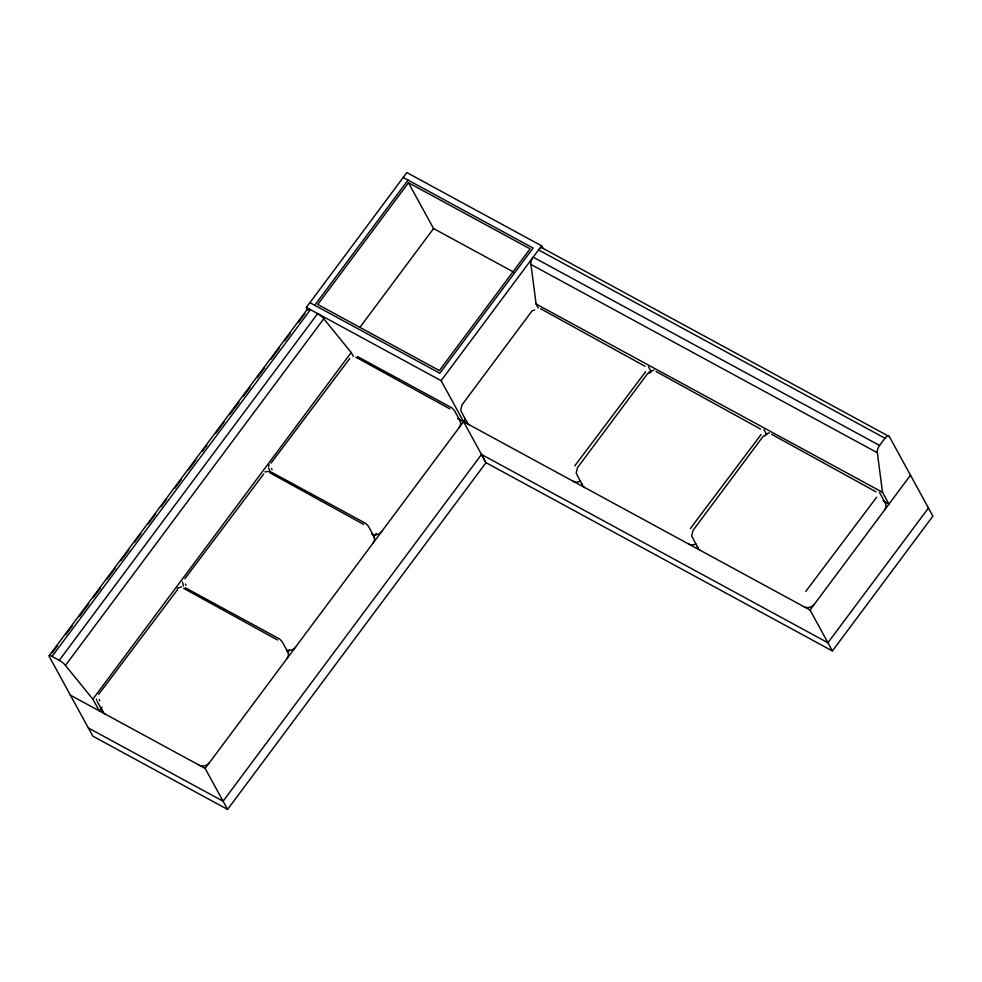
<?xml version="1.0" encoding="UTF-8"?>
<svg xmlns="http://www.w3.org/2000/svg" width="982" height="982" viewBox="0 0 982 982"><rect width="100%" height="100%" fill="white"/><g stroke="black" fill="none" stroke-linecap="round" stroke-linejoin="round"><path stroke-width="1.47" d="M268.651 466.45L269.117 464.854M99.783 700.817L99.28 699.601M185.917 585.235L185.426 584.02M272.063 469.654L271.56 468.439M307.832 310.116L306.359 307.427L406.855 172.587L541.598 245.831L543.071 248.52M49.186 655.706L307.526 309.06M52.058 652.969L57.557 645.591M65.806 634.532L72.214 625.927M79.542 616.082L88.711 603.795M93.29 597.645L100.618 587.813M107.026 579.208L115.275 568.148M120.774 560.771L129.01 549.711M134.509 542.334L140.929 533.729M148.257 523.897L155.586 514.065M161.085 506.687L166.572 499.31M174.821 488.25L181.228 479.646M188.569 469.801L195.897 459.969M202.304 451.364L206.883 445.227M216.052 432.927L224.289 421.867M229.788 414.49L238.945 402.203M243.536 396.053L249.944 387.448M257.272 377.616L264.6 367.784M271.007 359.179L279.256 348.107M284.755 340.729L290.255 333.364M298.491 322.292L304.911 313.688M481.45 454.556L485.943 462.755L227.591 809.413L92.848 736.169L49.309 656.651A5.278 1.35 36.7 0 1 52.034 656.393L310.386 309.735A5.278 1.35 36.7 0 0 307.661 310.005M314.743 305.267L408.033 180.074M408.475 182.75L317.763 304.469L439.371 370.57L530.084 248.851L408.475 182.75L433.553 228.548L513.733 272.137M52.034 656.393L59.264 660.321L317.616 313.675A6.273 1.608 36.7 0 1 323.778 318.769L351.2 352.501L353.348 356.405M102.018 707.175L99.268 710.858L92.86 699.147L65.438 665.428L323.778 318.769M360.247 326.908L433.553 228.548M92.86 699.147L351.2 352.501M177.546 589.593L98.74 694.299M263.692 474.011L184.874 578.729M349.825 358.43L271.02 463.148M889.373 436.622A5.278 2.492 -61.5 0 0 884.966 438.218L538.553 249.919A5.278 2.492 -61.5 0 1 542.96 248.323L889.373 436.622L932.9 516.127L832.405 650.968L486.004 462.669L441.114 380.672L541.598 245.831M532.318 310.521L461.982 404.903L460.693 410.378L466.941 422.42M287.591 652.343L289.42 649.888M373.504 537.056L376.253 533.373M227.591 809.413L205.14 768.415L465.382 419.228M574.826 465.799L645.628 371.699M647.813 373.295L577.477 467.678L576.188 473.164L582.436 485.206M690.321 528.586L761.124 434.486M763.309 436.082L692.973 530.464L691.684 535.951L697.932 547.993M884.88 501.827L888.919 504.024L882.511 492.313L877.356 452.751A6.273 2.958 -61.5 0 1 879.565 445.46L884.966 438.218M805.817 591.36L876.631 497.26M832.405 650.968L810.052 610.018L910.535 475.178M928.493 507.976L827.912 642.768L481.511 454.47L223.098 801.214L88.355 727.969M355.877 357.178L449.842 408.868M269.743 472.747L363.708 524.437M183.609 588.328L277.562 640.019M540.579 308.704L645.051 366.286M656.086 371.491L760.547 429.06M771.582 434.265L876.054 491.847M534.589 309.956L533.251 310.607M650.084 372.743L648.746 373.393M765.592 435.517L764.242 436.168M648.771 372.239L653.963 370.03M177.263 588.328L181.461 586.868M765.297 434.265L769.458 432.817M264.907 471.9L268.859 471.397M403.221 177.46L533.103 248.053L439.813 373.246L309.931 302.652M879.565 445.46L533.165 257.161A6.273 2.958 -61.5 0 0 530.943 264.453L536.098 304.015L538.234 307.918M530.943 264.453L877.356 452.751M536.098 304.015L882.511 492.313M306.359 307.427L441.114 380.672M357.534 356.564L451.818 407.812L454.359 410.402L460.092 420.885M458.164 418.749L810.052 610.018M271.4 472.146L365.685 523.394L368.213 525.984L373.958 536.454M185.267 587.727L279.539 638.963L282.079 641.565L287.812 652.036M70.397 695.17L205.14 768.415M879.467 492.326L885.199 502.796M763.959 429.539L766.832 434.781M648.464 366.765L651.336 371.994M270.946 473.066L268.675 467.935M97.243 701.614L102.975 712.085M183.376 586.033L182.517 582.031M96.408 699.086L96.653 700.338M59.264 660.321A6.273 1.608 36.7 0 1 65.438 665.428M883.1 500.857A7.488 6.322 -28.7 0 1 884.61 509.805M814.274 604.188A7.463 6.297 -28.7 0 1 804.184 606.827M700.24 550.337A7.463 6.297 -28.7 0 1 697.416 546.422M695.845 543.881A7.463 6.297 -28.7 0 1 688.689 544.053M584.744 487.551A7.463 6.297 -28.7 0 1 581.921 483.635M580.35 481.094A7.463 6.297 -28.7 0 1 573.181 481.266M469.249 424.764A7.463 6.297 -28.7 0 1 466.425 420.848M457.772 418.528A7.463 6.297 -28.7 0 1 459.245 427.465M381.728 531.471A7.463 6.297 -28.7 0 1 371.638 534.11M372.988 535.129A7.463 6.297 -28.7 0 1 373.111 543.034M295.594 647.052A7.463 6.297 -28.7 0 1 287.149 650.305M105.049 714A7.439 6.273 -28.7 0 1 102.153 709.397M286.854 650.698A7.463 6.297 -28.7 0 1 286.977 658.615M209.461 762.633A7.463 6.297 -28.7 0 1 199.371 765.273"/></g></svg>
